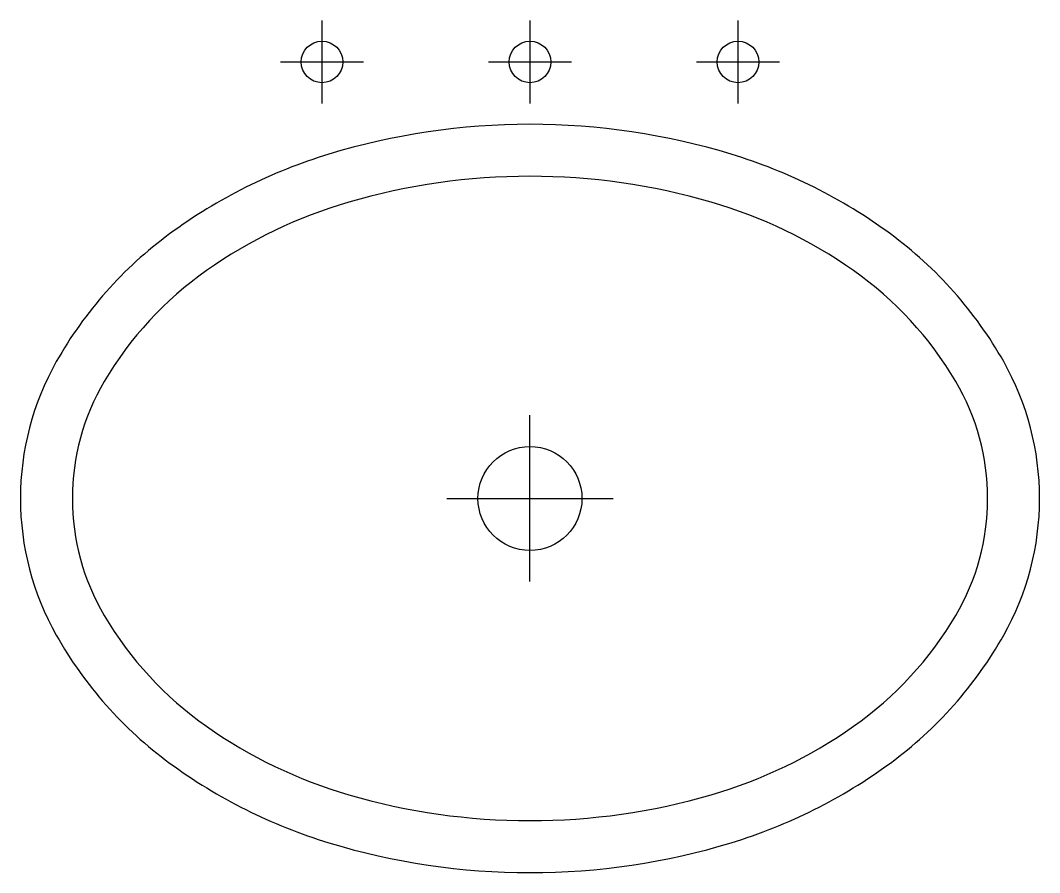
# Model space of a CAD drawing. Extents: x -232.096 to -231.606, y -116.76 to -116.35.
import ezdxf

# ---------------------------------------------------------------- set-up
doc = ezdxf.new("R2010")
doc.units = 0
doc.layers.get('0').update_dxf_attribs({"linetype": 'CONTINUOUS'})

msp = doc.modelspace()

# ---------------------------------------------------------------- linework, layer by layer
at = {"color": 0}
for p, q in [((-231.95065, -116.35018), (-231.95065, -116.39018)), ((-231.85065, -116.35018), (-231.85065, -116.39018)), ((-231.75065, -116.35018), (-231.75065, -116.39018)), ((-231.97065, -116.37018), (-231.93065, -116.37018)), ((-231.87065, -116.37018), (-231.83065, -116.37018)), ((-231.77065, -116.37018), (-231.73065, -116.37018)), ((-231.85065, -116.62018), (-231.85065, -116.54018)), ((-231.89065, -116.58018), (-231.81065, -116.58018))]:
    msp.add_line(p, q, dxfattribs=at)
for points in [[(-231.60565, -116.58018, 0.129052), (-231.62292, -116.51437, 0.106347), (-231.67741, -116.4529, 0.084756), (-231.75388, -116.41458, 0.073988), (-231.85065, -116.40018, 0.073988), (-231.94741, -116.41458, 0.084756), (-232.02389, -116.4529, 0.106347), (-232.07837, -116.51437, 0.129052), (-232.09565, -116.58018, 0.129052), (-232.07837, -116.646, 0.106347), (-232.02389, -116.70746, 0.084756), (-231.94741, -116.74579, 0.073988), (-231.85065, -116.76018, 0.073988), (-231.75388, -116.74579, 0.084756), (-231.67741, -116.70746, 0.106347), (-231.62292, -116.646, 0.129052)], [(-231.63065, -116.58018, 0.133659), (-231.64596, -116.52392, 0.106788), (-231.69508, -116.47058, 0.082643), (-231.76347, -116.43764, 0.071106), (-231.85065, -116.42518, 0.071106), (-231.93782, -116.43764, 0.082643), (-232.00621, -116.47058, 0.106788), (-232.05533, -116.52392, 0.133659), (-232.07065, -116.58018, 0.133659), (-232.05533, -116.63644, 0.106788), (-232.00621, -116.68978, 0.082643), (-231.93782, -116.72272, 0.071106), (-231.85065, -116.73518, 0.071106), (-231.76347, -116.72272, 0.082643), (-231.69508, -116.68978, 0.106788), (-231.64596, -116.63644, 0.133659)]]:
    msp.add_lwpolyline(points, format="xyb", close=True, dxfattribs=at)
for centre, radius in [((-231.95065, -116.37018), 0.01), ((-231.85065, -116.37018), 0.01), ((-231.75065, -116.37018), 0.01), ((-231.85065, -116.58018), 0.025)]:
    msp.add_circle(centre, radius, dxfattribs=at)

doc.saveas('drawing.dxf')
